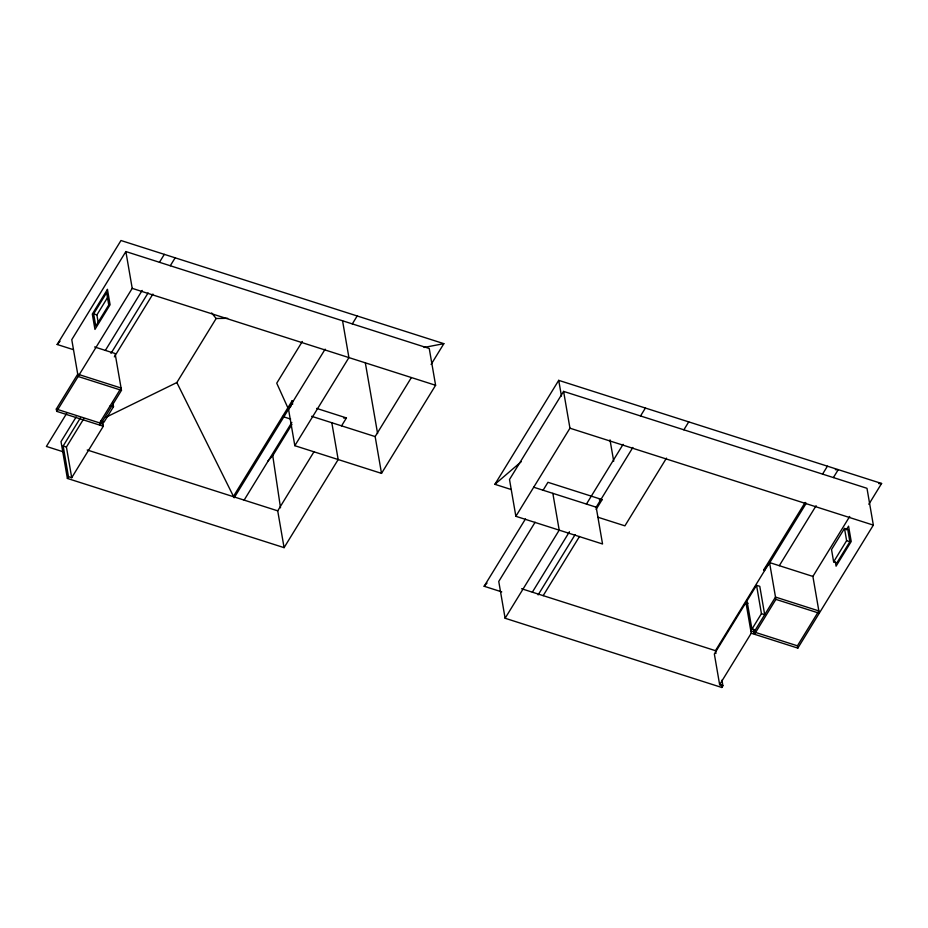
<?xml version="1.0" encoding="UTF-8"?>
<svg xmlns="http://www.w3.org/2000/svg" width="928" height="928" viewBox="0 0 928 928"><rect width="100%" height="100%" fill="white"/><g stroke="black" fill="none" stroke-linecap="round" stroke-linejoin="round"><path stroke-width="1.39" d="M73.405 349.67L57.153 344.485L120.976 240.514L443.862 343.662L431.102 364.449M325.148 349.16L288.469 408.888L294.826 445.695L381.512 473.384L435.603 385.282L429.246 348.476L125.86 251.558L71.769 339.671L78.126 376.478L121.475 390.317L100.05 425.21L99.656 422.913L120.35 389.192M93.647 313.85L106.639 292.703L108.75 304.976L95.77 326.122L93.647 313.85L96.906 314.894L98.31 323.072M96.906 314.894L108.437 296.102M80.458 417.809L63.162 445.997L68.463 476.667L71.711 477.7L103.298 426.254L56.712 411.359L56.306 409.062L77.732 374.17L121.069 388.02M56.712 411.359L132.217 288.364L125.86 251.558M66.688 413.389L46.4 446.438L62.953 451.716M105.363 350.401L142.17 290.429M159.454 262.288L164.326 254.353M111.012 353.336L148.109 292.9M76.166 416.95L61.016 441.624L67.373 478.43L284.084 547.648L338.175 459.546L331.818 422.739M114.353 356.862L152.9 294.072M170.288 265.744L175.16 257.822M71.711 477.7L66.41 447.029L83.706 418.853M67.373 478.43L68.463 476.667M112.764 402.427L113.506 406.684L103.982 422.182L100.734 421.15M105.804 417.333L176.842 382.545L216.154 318.513L227.662 318.304M302.331 341.481L276.73 383.183L287.924 407.937M233.299 496.654L292.262 400.618L293.341 400.966M234.158 497.791L292.471 402.822M244.134 500.111L291.844 422.402M352.315 323.895L357.187 315.972M267.925 461.007L272.751 455.694L291.949 424.409M294.826 445.695L348.916 357.593L342.56 320.786M284.084 547.648L277.716 510.841L314.07 451.634M341.562 425.848L346.434 417.925L316.634 408.401M381.512 473.384L375.156 436.578L411.208 377.847M511.142 489.508L494.891 484.312L558.714 380.352L881.6 483.488L868.84 504.287M748.107 603.246L745.938 602.562L751.239 633.232L797.825 648.115L873.341 525.12L866.984 488.302L563.598 391.396L509.507 479.498L515.864 516.304L602.55 543.994L596.182 507.187L632.861 447.458M515.864 516.304L569.954 428.202L563.598 391.396M501.746 591.89L484.138 586.264L525.457 518.961M543.1 490.228L547.961 482.305L602.144 499.612L596.147 509.368M535.108 522.244L498.754 581.45L505.11 618.257L721.81 687.486L722.9 685.722L721.938 680.143M505.11 618.257L559.201 530.155L552.844 493.348M532.347 592.18L569.456 531.744M586.438 504.078L623.106 444.338M640.529 415.964L645.401 408.042M538.136 594.894L575.128 534.632M543.182 595.648L579.524 536.442M666.478 458.13L624.904 525.851L597.818 517.198M683.866 429.815L688.738 421.88M764.684 570.5L763.593 570.152L805.168 502.431M822.556 474.115L827.428 466.192M715.94 653.509L715.453 650.679L769.544 562.565L812.893 576.416L819.25 613.222L775.901 599.384L769.544 562.565M806.281 503.162L768.43 564.827L763.593 570.152M745.938 602.562L714.351 654.008L719.641 684.69L722.9 685.722M756.54 585.29L761.436 613.663L764.695 614.696L759.788 586.322L756.54 585.29L747.017 600.799L751.924 629.172L755.172 630.205M779.3 565.686L816.106 505.725M833.39 477.572L838.262 469.649L835.374 469.696M751.924 629.172L761.436 613.663M719.641 684.69L751.239 633.232M754.093 631.968L775.506 597.075L818.844 610.926L797.43 645.818L797.825 648.115M775.901 599.384L754.487 634.265L753.594 629.126M812.893 576.416L849.7 516.455M844.503 528.415L831.523 549.562L833.634 561.834L836.882 562.867L849.874 541.732L847.751 529.459L844.503 528.415L846.614 540.688L833.634 561.834M846.29 529.865L848.563 526.164L851.22 541.5L836.07 566.173L835.351 561.985M288.515 409.248L290.974 406.29M57.153 344.485L60.042 341.295M484.138 586.264L487.026 583.086M494.891 484.312L521.211 461.738M424.061 347.443L443.862 343.662M343.696 418.076L346.434 417.925M878.77 483.65L881.6 483.488M599.291 499.763L602.144 499.612M132.217 288.364L435.603 385.282M569.954 428.202L873.341 525.12M846.614 540.688L849.874 541.732M94.61 346.968L115.107 353.51L121.475 390.317M311.657 416.301L375.156 436.578M533.693 487.223L596.182 507.187M282.518 416.475L290.65 419.073M110.258 405.64L113.506 406.684M56.306 409.062L102.904 423.945M750.833 630.936L797.43 645.818M87.209 449.987L277.716 510.841M521.594 588.746L715.453 650.679M63.162 445.997L66.41 447.029M211.665 312.956L216.154 318.513M176.842 382.545L233.52 496.492M558.714 380.352L561.452 396.047M721.323 684.655L721.81 687.486M609.998 439.86L613.71 461.228M365.365 363.022L377.592 433.527M102.416 421.115L103.298 426.254M272.751 455.694L280.511 507.802M292.262 400.618L292.61 404.318M107.451 289.408L92.301 314.082L94.958 329.417L110.096 304.744L107.451 289.408"/></g></svg>
